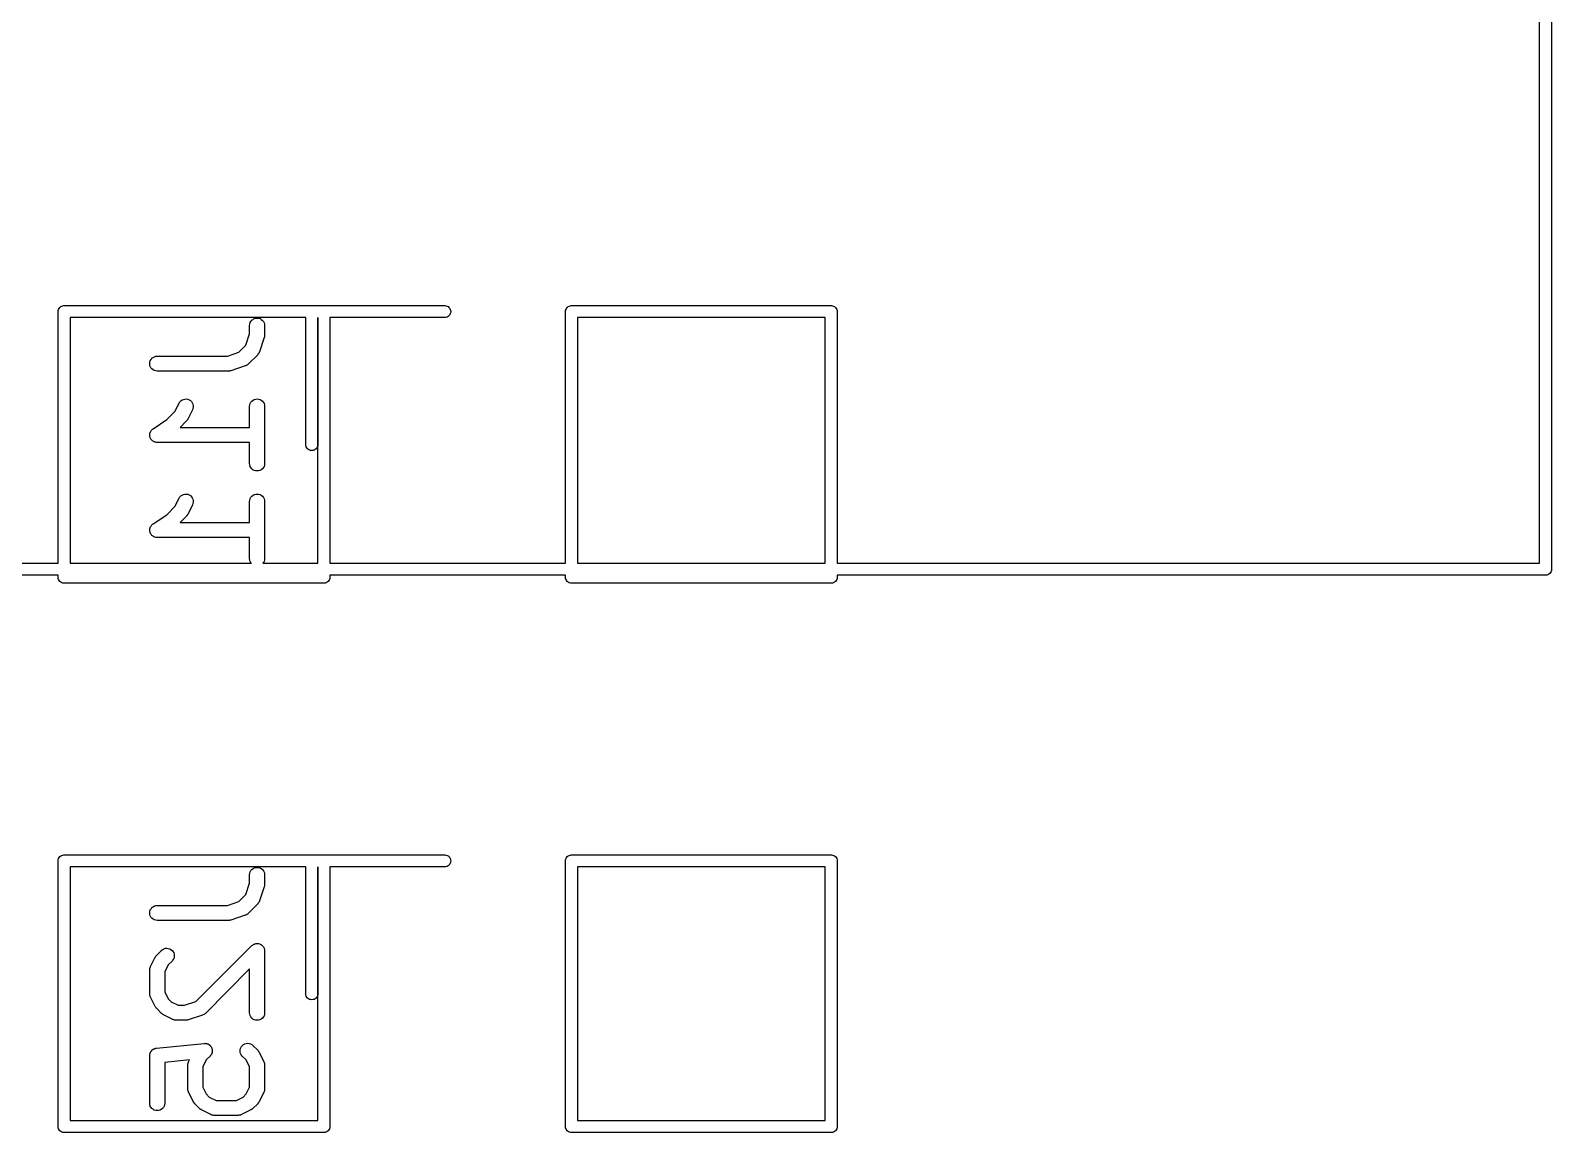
# Model space of a CAD drawing. Extents: x 37 to 98, y -173 to -16.
# Drawn here: x 76.83 to 92.06, y -127.39 to -116.35 of the extents above; entities that cross this region are included whole.
import ezdxf

# ---------------------------------------------------------------- set-up
doc = ezdxf.new("R2010")
doc.units = 0
doc.layers.add('BLACK', color=7, linetype='CONTINUOUS')

msp = doc.modelspace()

# ---------------------------------------------------------------- linework, layer by layer
at = {"layer": 'BLACK', "linetype": 'CONTINUOUS'}
for p, q in [((91.94, -121.69), (91.94, -93.2803)), ((92.06, -93.3218), (92.06, -121.747)), ((77.1097, -119.17), (77.1109, -119.158)), ((77.11, -119.173), (77.1097, -119.17)), ((77.11, -121.69), (77.11, -119.173)), ((77.1109, -119.158), (77.1143, -119.147)), ((77.1143, -119.147), (77.1199, -119.137)), ((77.1199, -119.137), (77.1274, -119.127)), ((77.1274, -119.127), (77.1365, -119.12)), ((77.1365, -119.12), (77.1469, -119.114)), ((77.1469, -119.114), (77.1582, -119.111)), ((77.1582, -119.111), (77.1671, -119.11)), ((77.1671, -119.11), (77.17, -119.11)), ((77.17, -119.11), (77.1729, -119.11)), ((77.1729, -119.11), (79.6471, -119.11)), ((77.23, -119.23), (77.23, -121.69)), ((79.59, -119.23), (77.23, -119.23)), ((79.59, -120.503), (79.59, -119.23)), ((79.6471, -119.11), (79.65, -119.11)), ((79.65, -119.11), (79.6529, -119.11)), ((79.6529, -119.11), (79.7671, -119.11)), ((79.71, -121.69), (79.71, -119.23)), ((79.71, -119.23), (79.71, -120.503)), ((79.7671, -119.11), (79.77, -119.11)), ((79.77, -119.11), (79.7729, -119.11)), ((79.7729, -119.11), (80.9829, -119.11)), ((80.9829, -119.23), (79.83, -119.23)), ((79.83, -119.23), (79.83, -121.69)), ((80.9829, -119.11), (80.9918, -119.111)), ((80.9918, -119.229), (80.9829, -119.23)), ((80.9918, -119.111), (81.0031, -119.114)), ((81.0031, -119.226), (80.9918, -119.229)), ((81.0031, -119.114), (81.0135, -119.12)), ((81.0135, -119.22), (81.0031, -119.226)), ((81.0135, -119.12), (81.0226, -119.127)), ((81.0226, -119.213), (81.0135, -119.22)), ((81.0226, -119.127), (81.0301, -119.137)), ((81.0301, -119.203), (81.0226, -119.213)), ((81.0301, -119.137), (81.0357, -119.147)), ((81.0357, -119.193), (81.0301, -119.203)), ((81.0357, -119.147), (81.0391, -119.158)), ((81.0391, -119.182), (81.0357, -119.193)), ((81.0391, -119.158), (81.0403, -119.17)), ((81.0403, -119.17), (81.0391, -119.182)), ((82.1897, -119.17), (82.1909, -119.158)), ((82.19, -119.173), (82.1897, -119.17)), ((82.19, -121.69), (82.19, -119.173)), ((82.1909, -119.158), (82.1943, -119.147)), ((82.1943, -119.147), (82.1999, -119.137)), ((82.1999, -119.137), (82.2074, -119.127)), ((82.2074, -119.127), (82.2165, -119.12)), ((82.2165, -119.12), (82.2269, -119.114)), ((82.2269, -119.114), (82.2382, -119.111)), ((82.2382, -119.111), (82.2471, -119.11)), ((82.2471, -119.11), (82.25, -119.11)), ((82.25, -119.11), (82.2529, -119.11)), ((82.2529, -119.11), (84.8471, -119.11)), ((82.31, -119.23), (82.31, -121.69)), ((84.79, -119.23), (82.31, -119.23)), ((84.79, -121.69), (84.79, -119.23)), ((84.8471, -119.11), (84.85, -119.11)), ((84.85, -119.11), (84.8529, -119.11)), ((84.8529, -119.11), (84.8529, -119.11)), ((84.8529, -119.11), (84.8618, -119.111)), ((84.8618, -119.111), (84.8731, -119.114)), ((84.8731, -119.114), (84.8835, -119.12)), ((84.8835, -119.12), (84.8926, -119.127)), ((84.8926, -119.127), (84.9001, -119.137)), ((84.9001, -119.137), (84.9057, -119.147)), ((84.9057, -119.147), (84.9091, -119.158)), ((84.9091, -119.158), (84.9103, -119.17)), ((84.9103, -119.17), (84.91, -119.173)), ((84.91, -119.173), (84.91, -121.69)), ((79.0274, -119.308), (79.029, -119.294)), ((79.0274, -119.31), (79.0274, -119.308)), ((79.0274, -119.393), (79.0274, -119.31)), ((79.029, -119.294), (79.0334, -119.28)), ((79.0334, -119.28), (79.0405, -119.267)), ((79.0405, -119.267), (79.0499, -119.256)), ((79.0499, -119.256), (79.0613, -119.247)), ((79.0613, -119.247), (79.0743, -119.24)), ((79.0743, -119.24), (79.0883, -119.236)), ((79.0883, -119.236), (79.1029, -119.235)), ((79.1029, -119.235), (79.1175, -119.236)), ((79.1175, -119.236), (79.1314, -119.24)), ((79.1314, -119.24), (79.1443, -119.247)), ((79.1443, -119.247), (79.1556, -119.257)), ((79.1556, -119.257), (79.1648, -119.268)), ((79.1648, -119.268), (79.1717, -119.281)), ((79.1717, -119.281), (79.176, -119.295)), ((79.176, -119.295), (79.1774, -119.31)), ((79.1774, -119.31), (79.1774, -119.405)), ((78.919, -119.577), (78.9892, -119.507)), ((78.9892, -119.507), (79.0274, -119.393)), ((79.1735, -119.428), (79.1259, -119.571)), ((79.1745, -119.424), (79.1735, -119.428)), ((79.1757, -119.42), (79.1745, -119.424)), ((79.1761, -119.417), (79.1757, -119.42)), ((79.1768, -119.414), (79.1761, -119.417)), ((79.1769, -119.41), (79.1768, -119.414)), ((79.1774, -119.406), (79.1769, -119.41)), ((79.1774, -119.405), (79.1774, -119.406)), ((78.0274, -119.69), (78.0289, -119.675)), ((78.0289, -119.675), (78.0332, -119.661)), ((78.0332, -119.661), (78.0402, -119.649)), ((78.0402, -119.649), (78.0495, -119.637)), ((78.0495, -119.637), (78.0609, -119.628)), ((78.0609, -119.628), (78.0738, -119.621)), ((78.0738, -119.621), (78.0878, -119.617)), ((78.0878, -119.617), (78.1024, -119.615)), ((78.1024, -119.615), (78.8045, -119.615)), ((78.8045, -119.615), (78.919, -119.577)), ((79.1078, -119.601), (79.0126, -119.696)), ((79.1092, -119.599), (79.1078, -119.601)), ((79.1108, -119.597), (79.1092, -119.599)), ((79.1138, -119.593), (79.1108, -119.597)), ((79.1171, -119.589), (79.1138, -119.593)), ((79.1181, -119.587), (79.1171, -119.589)), ((79.1194, -119.586), (79.1181, -119.587)), ((79.1216, -119.581), (79.1194, -119.586)), ((79.124, -119.576), (79.1216, -119.581)), ((79.1246, -119.574), (79.124, -119.576)), ((79.1256, -119.572), (79.1246, -119.574)), ((79.1259, -119.571), (79.1256, -119.572)), ((78.0287, -119.705), (78.0274, -119.69)), ((78.0328, -119.719), (78.0287, -119.705)), ((78.0396, -119.732), (78.0328, -119.719)), ((78.0488, -119.743), (78.0396, -119.732)), ((78.06, -119.752), (78.0488, -119.743)), ((78.0728, -119.759), (78.06, -119.752)), ((78.0868, -119.764), (78.0728, -119.759)), ((78.1013, -119.765), (78.0868, -119.764)), ((78.1024, -119.765), (78.1013, -119.765)), ((78.8167, -119.765), (78.1024, -119.765)), ((78.8209, -119.765), (78.8167, -119.765)), ((78.8251, -119.765), (78.8209, -119.765)), ((78.8281, -119.764), (78.8251, -119.765)), ((78.8312, -119.764), (78.8281, -119.764)), ((78.8353, -119.763), (78.8312, -119.764)), ((78.8394, -119.762), (78.8353, -119.763)), ((78.8404, -119.762), (78.8394, -119.762)), ((78.9832, -119.714), (78.8404, -119.762)), ((78.9853, -119.713), (78.9832, -119.714)), ((78.9874, -119.712), (78.9853, -119.713)), ((78.9919, -119.71), (78.9874, -119.712)), ((78.9966, -119.708), (78.9919, -119.71)), ((78.9984, -119.707), (78.9966, -119.708)), ((79.0004, -119.706), (78.9984, -119.707)), ((79.0044, -119.703), (79.0004, -119.706)), ((79.0086, -119.7), (79.0044, -119.703)), ((79.0101, -119.698), (79.0086, -119.7)), ((79.0118, -119.697), (79.0101, -119.698)), ((79.0126, -119.696), (79.0118, -119.697)), ((78.2788, -120.17), (78.321, -120.086)), ((78.321, -120.086), (78.3215, -120.085)), ((78.3215, -120.085), (78.3295, -120.072)), ((78.3295, -120.072), (78.3397, -120.062)), ((78.3397, -120.062), (78.3517, -120.053)), ((78.3517, -120.053), (78.3651, -120.048)), ((78.3651, -120.048), (78.3794, -120.045)), ((78.3794, -120.045), (78.3941, -120.044)), ((78.3941, -120.044), (78.4085, -120.047)), ((78.4085, -120.047), (78.4221, -120.052)), ((78.4221, -120.052), (78.4344, -120.06)), ((78.4344, -120.06), (78.445, -120.07)), ((78.445, -120.07), (78.4534, -120.082)), ((78.4534, -120.082), (78.4593, -120.096)), ((78.4604, -120.139), (78.4552, -120.153)), ((78.4593, -120.096), (78.4625, -120.11)), ((78.4629, -120.124), (78.4604, -120.139)), ((78.4625, -120.11), (78.4629, -120.124)), ((79.0274, -120.118), (79.029, -120.103)), ((79.0274, -120.119), (79.0274, -120.118)), ((79.0274, -120.33), (79.0274, -120.119)), ((79.029, -120.103), (79.0334, -120.09)), ((79.0334, -120.09), (79.0405, -120.077)), ((79.0405, -120.077), (79.0499, -120.065)), ((79.0499, -120.065), (79.0613, -120.056)), ((79.0613, -120.056), (79.0743, -120.05)), ((79.0743, -120.05), (79.0883, -120.045)), ((79.0883, -120.045), (79.1029, -120.044)), ((79.1029, -120.044), (79.1175, -120.046)), ((79.1175, -120.046), (79.1314, -120.05)), ((79.1314, -120.05), (79.1443, -120.057)), ((79.1443, -120.057), (79.1556, -120.066)), ((79.1556, -120.066), (79.1648, -120.078)), ((79.1648, -120.078), (79.1717, -120.09)), ((79.1717, -120.09), (79.176, -120.104)), ((79.176, -120.104), (79.1774, -120.119)), ((79.1774, -120.119), (79.1774, -120.69)), ((78.0608, -120.342), (78.1975, -120.251)), ((78.1975, -120.251), (78.2788, -120.17)), ((78.3935, -120.267), (78.3311, -120.33)), ((78.3962, -120.264), (78.3935, -120.267)), ((78.3991, -120.261), (78.3962, -120.264)), ((78.4008, -120.258), (78.3991, -120.261)), ((78.4028, -120.256), (78.4008, -120.258)), ((78.4048, -120.252), (78.4028, -120.256)), ((78.4071, -120.249), (78.4048, -120.252)), ((78.4076, -120.248), (78.4071, -120.249)), ((78.4552, -120.153), (78.4076, -120.248)), ((78.0274, -120.404), (78.0281, -120.397)), ((78.0281, -120.412), (78.0274, -120.404)), ((78.0274, -120.404), (78.0274, -120.404)), ((78.0274, -120.404), (78.0274, -120.404)), ((78.0281, -120.397), (78.0289, -120.39)), ((78.0287, -120.419), (78.0281, -120.412)), ((78.0307, -120.426), (78.0287, -120.419)), ((78.0287, -120.419), (78.0287, -120.419)), ((78.0287, -120.419), (78.0287, -120.419)), ((78.0289, -120.39), (78.0311, -120.383)), ((78.0289, -120.39), (78.0289, -120.39)), ((78.0289, -120.39), (78.0289, -120.39)), ((78.0328, -120.433), (78.0307, -120.426)), ((78.0311, -120.383), (78.0332, -120.376)), ((78.0329, -120.433), (78.0328, -120.433)), ((78.0363, -120.44), (78.0329, -120.433)), ((78.0329, -120.433), (78.0329, -120.433)), ((78.0332, -120.376), (78.0368, -120.369)), ((78.0332, -120.376), (78.0332, -120.376)), ((78.0332, -120.376), (78.0332, -120.376)), ((78.0396, -120.446), (78.0363, -120.44)), ((78.0368, -120.369), (78.0401, -120.363)), ((78.0397, -120.446), (78.0396, -120.446)), ((78.0443, -120.452), (78.0397, -120.446)), ((78.0397, -120.446), (78.0397, -120.446)), ((78.0401, -120.363), (78.0402, -120.363)), ((78.0402, -120.363), (78.0448, -120.357)), ((78.0402, -120.363), (78.0402, -120.363)), ((78.0448, -120.357), (78.0494, -120.352)), ((78.0494, -120.352), (78.0495, -120.352)), ((78.0495, -120.352), (78.055, -120.347)), ((78.0495, -120.352), (78.0495, -120.352)), ((78.055, -120.347), (78.0608, -120.342)), ((78.3311, -120.33), (79.0274, -120.33)), ((78.0488, -120.457), (78.0443, -120.452)), ((78.0489, -120.457), (78.0488, -120.457)), ((78.0488, -120.457), (78.0488, -120.457)), ((78.0545, -120.462), (78.0489, -120.457)), ((78.06, -120.467), (78.0545, -120.462)), ((78.0601, -120.467), (78.06, -120.467)), ((78.0662, -120.47), (78.0601, -120.467)), ((78.0601, -120.467), (78.0601, -120.467)), ((78.0728, -120.474), (78.0662, -120.47)), ((78.0729, -120.474), (78.0728, -120.474)), ((78.0796, -120.476), (78.0729, -120.474)), ((78.0729, -120.474), (78.0729, -120.474)), ((78.0868, -120.478), (78.0796, -120.476)), ((78.0869, -120.478), (78.0868, -120.478)), ((78.0868, -120.478), (78.0868, -120.478)), ((78.0942, -120.479), (78.0869, -120.478)), ((78.1013, -120.48), (78.0942, -120.479)), ((78.1014, -120.48), (78.1013, -120.48)), ((78.1015, -120.48), (78.1014, -120.48)), ((78.1014, -120.48), (78.1014, -120.48)), ((78.1024, -120.48), (78.1015, -120.48)), ((79.0274, -120.48), (78.1024, -120.48)), ((79.0274, -120.69), (79.0274, -120.48)), ((79.5909, -120.512), (79.59, -120.503)), ((79.5943, -120.523), (79.5909, -120.512)), ((79.5999, -120.533), (79.5943, -120.523)), ((79.6074, -120.543), (79.5999, -120.533)), ((79.6165, -120.55), (79.6074, -120.543)), ((79.6269, -120.556), (79.6165, -120.55)), ((79.6382, -120.559), (79.6269, -120.556)), ((79.65, -120.56), (79.6382, -120.559)), ((79.6618, -120.559), (79.65, -120.56)), ((79.6731, -120.556), (79.6618, -120.559)), ((79.6835, -120.55), (79.6731, -120.556)), ((79.6926, -120.543), (79.6835, -120.55)), ((79.7001, -120.533), (79.6926, -120.543)), ((79.7057, -120.523), (79.7001, -120.533)), ((79.7091, -120.512), (79.7057, -120.523)), ((79.71, -120.503), (79.7091, -120.512)), ((79.0288, -120.705), (79.0274, -120.69)), ((79.033, -120.719), (79.0288, -120.705)), ((79.0399, -120.732), (79.033, -120.719)), ((79.0492, -120.743), (79.0399, -120.732)), ((79.0604, -120.753), (79.0492, -120.743)), ((79.1549, -120.744), (79.1434, -120.753)), ((79.1643, -120.733), (79.1549, -120.744)), ((79.1713, -120.72), (79.1643, -120.733)), ((79.1757, -120.706), (79.1713, -120.72)), ((79.1774, -120.692), (79.1757, -120.706)), ((79.1774, -120.69), (79.1774, -120.692)), ((79.0733, -120.76), (79.0604, -120.753)), ((79.0873, -120.764), (79.0733, -120.76)), ((79.1019, -120.765), (79.0873, -120.764)), ((79.1164, -120.764), (79.1019, -120.765)), ((79.1305, -120.76), (79.1164, -120.764)), ((79.1434, -120.753), (79.1305, -120.76)), ((78.2788, -121.122), (78.321, -121.038)), ((78.321, -121.038), (78.3215, -121.037)), ((78.3215, -121.037), (78.3295, -121.025)), ((78.3295, -121.025), (78.3397, -121.014)), ((78.3397, -121.014), (78.3517, -121.006)), ((78.3517, -121.006), (78.3651, -121)), ((78.3651, -121), (78.3794, -120.997)), ((78.3794, -120.997), (78.3941, -120.997)), ((78.3941, -120.997), (78.4085, -120.999)), ((78.4085, -120.999), (78.4221, -121.005)), ((78.4221, -121.005), (78.4344, -121.012)), ((78.4344, -121.012), (78.445, -121.023)), ((78.445, -121.023), (78.4534, -121.035)), ((78.4534, -121.035), (78.4593, -121.048)), ((78.4593, -121.048), (78.4625, -121.062)), ((79.0274, -121.07), (79.029, -121.056)), ((79.029, -121.056), (79.0334, -121.042)), ((79.0334, -121.042), (79.0405, -121.029)), ((79.0405, -121.029), (79.0499, -121.018)), ((79.0499, -121.018), (79.0613, -121.009)), ((79.0613, -121.009), (79.0743, -121.002)), ((79.0743, -121.002), (79.0883, -120.998)), ((79.0883, -120.998), (79.1029, -120.996)), ((79.1029, -120.996), (79.1175, -120.998)), ((79.1175, -120.998), (79.1314, -121.002)), ((79.1314, -121.002), (79.1443, -121.009)), ((79.1443, -121.009), (79.1556, -121.019)), ((79.1556, -121.019), (79.1648, -121.03)), ((79.1648, -121.03), (79.1717, -121.043)), ((79.1717, -121.043), (79.176, -121.057)), ((79.176, -121.057), (79.1774, -121.071)), ((78.0608, -121.295), (78.1975, -121.204)), ((78.1975, -121.204), (78.2788, -121.122)), ((78.4028, -121.208), (78.4008, -121.211)), ((78.4048, -121.205), (78.4028, -121.208)), ((78.4071, -121.201), (78.4048, -121.205)), ((78.4076, -121.2), (78.4071, -121.201)), ((78.4552, -121.105), (78.4076, -121.2)), ((78.4604, -121.091), (78.4552, -121.105)), ((78.4629, -121.077), (78.4604, -121.091)), ((78.4625, -121.062), (78.4629, -121.077)), ((79.0274, -121.071), (79.0274, -121.07)), ((79.0274, -121.282), (79.0274, -121.071)), ((79.1774, -121.071), (79.1774, -121.643)), ((78.0274, -121.357), (78.0281, -121.35)), ((78.0281, -121.364), (78.0274, -121.357)), ((78.0274, -121.357), (78.0274, -121.357)), ((78.0274, -121.357), (78.0274, -121.357)), ((78.0281, -121.35), (78.0289, -121.342)), ((78.0289, -121.342), (78.0311, -121.335)), ((78.0289, -121.342), (78.0289, -121.342)), ((78.0289, -121.342), (78.0289, -121.342)), ((78.0311, -121.335), (78.0332, -121.328)), ((78.0332, -121.328), (78.0368, -121.321)), ((78.0332, -121.328), (78.0332, -121.328)), ((78.0332, -121.328), (78.0332, -121.328)), ((78.0368, -121.321), (78.0401, -121.315)), ((78.0401, -121.315), (78.0402, -121.315)), ((78.0402, -121.315), (78.0448, -121.31)), ((78.0402, -121.315), (78.0402, -121.315)), ((78.0448, -121.31), (78.0494, -121.304)), ((78.0494, -121.304), (78.0495, -121.304)), ((78.0495, -121.304), (78.055, -121.299)), ((78.0495, -121.304), (78.0495, -121.304)), ((78.055, -121.299), (78.0608, -121.295)), ((78.3935, -121.22), (78.3311, -121.282)), ((78.3311, -121.282), (79.0274, -121.282)), ((78.3962, -121.216), (78.3935, -121.22)), ((78.3991, -121.213), (78.3962, -121.216)), ((78.4008, -121.211), (78.3991, -121.213)), ((78.0287, -121.371), (78.0281, -121.364)), ((78.0307, -121.378), (78.0287, -121.371)), ((78.0287, -121.371), (78.0287, -121.371)), ((78.0287, -121.371), (78.0287, -121.371)), ((78.0328, -121.385), (78.0307, -121.378)), ((78.0329, -121.385), (78.0328, -121.385)), ((78.0363, -121.392), (78.0329, -121.385)), ((78.0329, -121.385), (78.0329, -121.385)), ((78.0396, -121.398), (78.0363, -121.392)), ((78.0397, -121.398), (78.0396, -121.398)), ((78.0443, -121.404), (78.0397, -121.398)), ((78.0397, -121.398), (78.0397, -121.398)), ((78.0488, -121.41), (78.0443, -121.404)), ((78.0489, -121.41), (78.0488, -121.41)), ((78.0488, -121.41), (78.0488, -121.41)), ((78.0545, -121.414), (78.0489, -121.41)), ((78.06, -121.419), (78.0545, -121.414)), ((78.0601, -121.419), (78.06, -121.419)), ((78.0662, -121.422), (78.0601, -121.419)), ((78.0601, -121.419), (78.0601, -121.419)), ((78.0728, -121.426), (78.0662, -121.422)), ((78.0729, -121.426), (78.0728, -121.426)), ((78.0796, -121.428), (78.0729, -121.426)), ((78.0729, -121.426), (78.0729, -121.426)), ((78.0868, -121.431), (78.0796, -121.428)), ((78.0869, -121.431), (78.0868, -121.431)), ((78.0868, -121.431), (78.0868, -121.431)), ((78.0942, -121.431), (78.0869, -121.431)), ((78.1013, -121.432), (78.0942, -121.431)), ((78.1014, -121.432), (78.1013, -121.432)), ((78.1015, -121.432), (78.1014, -121.432)), ((78.1014, -121.432), (78.1014, -121.432)), ((78.1024, -121.432), (78.1015, -121.432)), ((79.0274, -121.432), (78.1024, -121.432)), ((79.0274, -121.643), (79.0274, -121.432)), ((79.0288, -121.657), (79.0274, -121.643)), ((79.033, -121.671), (79.0288, -121.657)), ((79.1757, -121.658), (79.1713, -121.672)), ((79.1774, -121.644), (79.1757, -121.658)), ((79.1774, -121.643), (79.1774, -121.644)), ((74.75, -121.69), (77.11, -121.69)), ((77.11, -121.81), (74.75, -121.81)), ((77.11, -121.827), (77.11, -121.81)), ((77.23, -121.69), (79.0445, -121.69)), ((79.0399, -121.684), (79.033, -121.671)), ((79.0445, -121.69), (79.0399, -121.684)), ((79.1643, -121.685), (79.1603, -121.69)), ((79.1603, -121.69), (79.71, -121.69)), ((79.1713, -121.672), (79.1643, -121.685)), ((79.83, -121.69), (82.19, -121.69)), ((82.19, -121.81), (79.83, -121.81)), ((79.83, -121.81), (79.83, -121.827)), ((82.19, -121.827), (82.19, -121.81)), ((82.31, -121.69), (84.79, -121.69)), ((84.91, -121.69), (91.94, -121.69)), ((91.9971, -121.81), (84.91, -121.81)), ((84.91, -121.81), (84.91, -121.827)), ((92, -121.81), (91.9971, -121.81)), ((92.0029, -121.81), (92, -121.81)), ((92.0118, -121.809), (92.0029, -121.81)), ((92.0029, -121.81), (92.0029, -121.81)), ((92.0231, -121.806), (92.0118, -121.809)), ((92.0335, -121.8), (92.0231, -121.806)), ((92.0426, -121.793), (92.0335, -121.8)), ((92.0501, -121.783), (92.0426, -121.793)), ((92.0557, -121.773), (92.0501, -121.783)), ((92.0591, -121.762), (92.0557, -121.773)), ((92.0603, -121.75), (92.0591, -121.762)), ((92.06, -121.747), (92.0603, -121.75)), ((77.1097, -121.83), (77.11, -121.827)), ((77.1109, -121.842), (77.1097, -121.83)), ((77.1143, -121.853), (77.1109, -121.842)), ((77.1199, -121.863), (77.1143, -121.853)), ((77.1274, -121.873), (77.1199, -121.863)), ((77.1365, -121.88), (77.1274, -121.873)), ((77.1469, -121.886), (77.1365, -121.88)), ((77.1582, -121.889), (77.1469, -121.886)), ((77.1671, -121.89), (77.1582, -121.889)), ((77.17, -121.89), (77.1671, -121.89)), ((77.1671, -121.89), (77.1671, -121.89)), ((77.1729, -121.89), (77.17, -121.89)), ((79.7671, -121.89), (77.1729, -121.89)), ((79.77, -121.89), (79.7671, -121.89)), ((79.7818, -121.889), (79.77, -121.89)), ((79.7931, -121.886), (79.7818, -121.889)), ((79.8035, -121.88), (79.7931, -121.886)), ((79.8126, -121.873), (79.8035, -121.88)), ((79.8201, -121.863), (79.8126, -121.873)), ((79.8257, -121.853), (79.8201, -121.863)), ((79.8291, -121.842), (79.8257, -121.853)), ((79.83, -121.833), (79.8291, -121.842)), ((79.83, -121.827), (79.8303, -121.83)), ((79.8303, -121.83), (79.83, -121.833)), ((82.1897, -121.83), (82.19, -121.827)), ((82.1909, -121.842), (82.1897, -121.83)), ((82.1943, -121.853), (82.1909, -121.842)), ((82.1999, -121.863), (82.1943, -121.853)), ((82.2074, -121.873), (82.1999, -121.863)), ((82.2165, -121.88), (82.2074, -121.873)), ((82.2269, -121.886), (82.2165, -121.88)), ((82.2382, -121.889), (82.2269, -121.886)), ((82.2471, -121.89), (82.2382, -121.889)), ((82.25, -121.89), (82.2471, -121.89)), ((82.2471, -121.89), (82.2471, -121.89)), ((82.2529, -121.89), (82.25, -121.89)), ((84.8471, -121.89), (82.2529, -121.89)), ((84.85, -121.89), (84.8471, -121.89)), ((84.8618, -121.889), (84.85, -121.89)), ((84.8731, -121.886), (84.8618, -121.889)), ((84.8835, -121.88), (84.8731, -121.886)), ((84.8926, -121.873), (84.8835, -121.88)), ((84.9001, -121.863), (84.8926, -121.873)), ((84.9057, -121.853), (84.9001, -121.863)), ((84.9091, -121.842), (84.9057, -121.853)), ((84.91, -121.833), (84.9091, -121.842)), ((84.91, -121.827), (84.9103, -121.83)), ((84.9103, -121.83), (84.91, -121.833)), ((77.1097, -124.67), (77.1109, -124.658)), ((77.11, -124.673), (77.1097, -124.67)), ((77.11, -127.327), (77.11, -124.673)), ((77.1109, -124.658), (77.1143, -124.647)), ((77.1143, -124.647), (77.1199, -124.637)), ((77.1199, -124.637), (77.1274, -124.627)), ((77.1274, -124.627), (77.1365, -124.62)), ((77.1365, -124.62), (77.1469, -124.614)), ((77.1469, -124.614), (77.1582, -124.611)), ((77.1582, -124.611), (77.1671, -124.61)), ((77.1671, -124.61), (77.17, -124.61)), ((77.17, -124.61), (77.1729, -124.61)), ((77.1729, -124.61), (79.6471, -124.61)), ((79.6471, -124.61), (79.65, -124.61)), ((79.65, -124.61), (79.6529, -124.61)), ((79.6529, -124.61), (79.7671, -124.61)), ((79.7671, -124.61), (79.77, -124.61)), ((79.77, -124.61), (79.7729, -124.61)), ((79.7729, -124.61), (80.9829, -124.61)), ((80.9829, -124.61), (80.9918, -124.611)), ((80.9918, -124.611), (81.0031, -124.614)), ((81.0031, -124.614), (81.0135, -124.62)), ((81.0135, -124.62), (81.0226, -124.627)), ((81.0226, -124.627), (81.0301, -124.637)), ((81.0301, -124.703), (81.0226, -124.713)), ((81.0301, -124.637), (81.0357, -124.647)), ((81.0357, -124.693), (81.0301, -124.703)), ((81.0357, -124.647), (81.0391, -124.658)), ((81.0391, -124.682), (81.0357, -124.693)), ((81.0391, -124.658), (81.0403, -124.67)), ((81.0403, -124.67), (81.0391, -124.682)), ((82.1897, -124.67), (82.1909, -124.658)), ((82.19, -124.673), (82.1897, -124.67)), ((82.19, -127.327), (82.19, -124.673)), ((82.1909, -124.658), (82.1943, -124.647)), ((82.1943, -124.647), (82.1999, -124.637)), ((82.1999, -124.637), (82.2074, -124.627)), ((82.2074, -124.627), (82.2165, -124.62)), ((82.2165, -124.62), (82.2269, -124.614)), ((82.2269, -124.614), (82.2382, -124.611)), ((82.2382, -124.611), (82.2471, -124.61)), ((82.2471, -124.61), (82.25, -124.61)), ((82.25, -124.61), (82.2529, -124.61)), ((82.2529, -124.61), (84.8471, -124.61)), ((84.8471, -124.61), (84.85, -124.61)), ((84.85, -124.61), (84.8529, -124.61)), ((84.8529, -124.61), (84.8529, -124.61)), ((84.8529, -124.61), (84.8618, -124.611)), ((84.8618, -124.611), (84.8731, -124.614)), ((84.8731, -124.614), (84.8835, -124.62)), ((84.8835, -124.62), (84.8926, -124.627)), ((84.8926, -124.627), (84.9001, -124.637)), ((84.9001, -124.637), (84.9057, -124.647)), ((84.9057, -124.647), (84.9091, -124.658)), ((84.9091, -124.658), (84.9103, -124.67)), ((84.9103, -124.67), (84.91, -124.673)), ((84.91, -124.673), (84.91, -127.327)), ((77.23, -124.73), (77.23, -127.27)), ((79.59, -124.73), (77.23, -124.73)), ((79.0274, -124.808), (79.029, -124.794)), ((79.0274, -124.81), (79.0274, -124.808)), ((79.0274, -124.893), (79.0274, -124.81)), ((79.029, -124.794), (79.0334, -124.78)), ((79.0334, -124.78), (79.0405, -124.767)), ((79.0405, -124.767), (79.0499, -124.756)), ((79.0499, -124.756), (79.0613, -124.747)), ((79.0613, -124.747), (79.0743, -124.74)), ((79.0743, -124.74), (79.0883, -124.736)), ((79.0883, -124.736), (79.1029, -124.735)), ((79.1029, -124.735), (79.1175, -124.736)), ((79.1175, -124.736), (79.1314, -124.74)), ((79.1314, -124.74), (79.1443, -124.747)), ((79.1443, -124.747), (79.1556, -124.757)), ((79.1556, -124.757), (79.1648, -124.768)), ((79.1648, -124.768), (79.1717, -124.781)), ((79.1717, -124.781), (79.176, -124.795)), ((79.176, -124.795), (79.1774, -124.81)), ((79.1774, -124.81), (79.1774, -124.905)), ((79.59, -126.003), (79.59, -124.73)), ((79.71, -127.27), (79.71, -124.73)), ((79.71, -124.73), (79.71, -126.003)), ((80.9829, -124.73), (79.83, -124.73)), ((79.83, -124.73), (79.83, -127.327)), ((80.9918, -124.729), (80.9829, -124.73)), ((81.0031, -124.726), (80.9918, -124.729)), ((81.0135, -124.72), (81.0031, -124.726)), ((81.0226, -124.713), (81.0135, -124.72)), ((82.31, -124.73), (82.31, -127.27)), ((84.79, -124.73), (82.31, -124.73)), ((84.79, -127.27), (84.79, -124.73)), ((78.919, -125.077), (78.9892, -125.007)), ((78.9892, -125.007), (79.0274, -124.893)), ((79.1735, -124.928), (79.1259, -125.071)), ((79.1745, -124.924), (79.1735, -124.928)), ((79.1757, -124.92), (79.1745, -124.924)), ((79.1761, -124.917), (79.1757, -124.92)), ((79.1768, -124.914), (79.1761, -124.917)), ((79.1769, -124.91), (79.1768, -124.914)), ((79.1774, -124.906), (79.1769, -124.91)), ((79.1774, -124.905), (79.1774, -124.906)), ((78.0289, -125.175), (78.0332, -125.161)), ((78.0332, -125.161), (78.0402, -125.149)), ((78.0402, -125.149), (78.0495, -125.137)), ((78.0495, -125.137), (78.0609, -125.128)), ((78.0609, -125.128), (78.0738, -125.121)), ((78.0738, -125.121), (78.0878, -125.117)), ((78.0878, -125.117), (78.1024, -125.115)), ((78.1024, -125.115), (78.8045, -125.115)), ((78.8045, -125.115), (78.919, -125.077)), ((79.1078, -125.101), (79.0126, -125.196)), ((79.1092, -125.099), (79.1078, -125.101)), ((79.1108, -125.097), (79.1092, -125.099)), ((79.1138, -125.093), (79.1108, -125.097)), ((79.1171, -125.089), (79.1138, -125.093)), ((79.1181, -125.087), (79.1171, -125.089)), ((79.1194, -125.086), (79.1181, -125.087)), ((79.1216, -125.081), (79.1194, -125.086)), ((79.124, -125.076), (79.1216, -125.081)), ((79.1246, -125.074), (79.124, -125.076)), ((79.1256, -125.072), (79.1246, -125.074)), ((79.1259, -125.071), (79.1256, -125.072)), ((78.0274, -125.19), (78.0289, -125.175)), ((78.0287, -125.205), (78.0274, -125.19)), ((78.0328, -125.219), (78.0287, -125.205)), ((78.0396, -125.232), (78.0328, -125.219)), ((78.0488, -125.243), (78.0396, -125.232)), ((78.06, -125.252), (78.0488, -125.243)), ((78.0728, -125.259), (78.06, -125.252)), ((78.0868, -125.264), (78.0728, -125.259)), ((78.1013, -125.265), (78.0868, -125.264)), ((78.1024, -125.265), (78.1013, -125.265)), ((78.8167, -125.265), (78.1024, -125.265)), ((78.8209, -125.265), (78.8167, -125.265)), ((78.8251, -125.265), (78.8209, -125.265)), ((78.8281, -125.264), (78.8251, -125.265)), ((78.8312, -125.264), (78.8281, -125.264)), ((78.8353, -125.263), (78.8312, -125.264)), ((78.8394, -125.262), (78.8353, -125.263)), ((78.8404, -125.262), (78.8394, -125.262)), ((78.9832, -125.214), (78.8404, -125.262)), ((78.9853, -125.213), (78.9832, -125.214)), ((78.9874, -125.212), (78.9853, -125.213)), ((78.9919, -125.21), (78.9874, -125.212)), ((78.9966, -125.208), (78.9919, -125.21)), ((78.9984, -125.207), (78.9966, -125.208)), ((79.0004, -125.206), (78.9984, -125.207)), ((79.0044, -125.203), (79.0004, -125.206)), ((79.0086, -125.2), (79.0044, -125.203)), ((79.0101, -125.198), (79.0086, -125.2)), ((79.0118, -125.197), (79.0101, -125.198)), ((79.0126, -125.196), (79.0118, -125.197)), ((78.0857, -125.629), (78.0877, -125.625)), ((78.0877, -125.625), (78.0897, -125.623)), ((78.0897, -125.623), (78.0914, -125.62)), ((78.0914, -125.62), (78.0943, -125.617)), ((78.0943, -125.617), (78.097, -125.614)), ((78.097, -125.614), (78.1446, -125.566)), ((78.1446, -125.566), (78.1453, -125.565)), ((78.1453, -125.565), (78.1568, -125.556)), ((78.1568, -125.556), (78.1698, -125.549)), ((78.1698, -125.549), (78.1838, -125.545)), ((78.1838, -125.545), (78.1984, -125.544)), ((78.1984, -125.544), (78.213, -125.546)), ((78.213, -125.546), (78.2269, -125.55)), ((78.2269, -125.55), (78.2398, -125.557)), ((78.2398, -125.557), (78.251, -125.566)), ((78.251, -125.566), (78.2602, -125.578)), ((78.2602, -125.578), (78.2671, -125.591)), ((78.2671, -125.591), (78.2712, -125.605)), ((78.2726, -125.619), (78.2711, -125.634)), ((78.2712, -125.605), (78.2726, -125.619)), ((78.4904, -126.077), (79.0493, -125.518)), ((79.0493, -125.518), (79.0499, -125.518)), ((79.0499, -125.518), (79.0499, -125.518)), ((79.0499, -125.518), (79.0499, -125.518)), ((79.0499, -125.518), (79.0501, -125.518)), ((79.0501, -125.518), (79.0558, -125.513)), ((79.0558, -125.513), (79.0613, -125.509)), ((79.0613, -125.509), (79.0614, -125.509)), ((79.0614, -125.509), (79.0615, -125.509)), ((79.0615, -125.509), (79.068, -125.505)), ((79.068, -125.505), (79.0743, -125.502)), ((79.0743, -125.502), (79.0744, -125.502)), ((79.0744, -125.502), (79.0745, -125.502)), ((79.0745, -125.502), (79.0815, -125.5)), ((79.0815, -125.5), (79.0883, -125.498)), ((79.0883, -125.498), (79.0885, -125.498)), ((79.0885, -125.498), (79.0886, -125.498)), ((79.0886, -125.498), (79.0958, -125.497)), ((79.0958, -125.497), (79.1029, -125.496)), ((79.1029, -125.496), (79.103, -125.496)), ((79.103, -125.496), (79.1032, -125.496)), ((79.1032, -125.496), (79.1103, -125.497)), ((79.1103, -125.497), (79.1175, -125.498)), ((79.1175, -125.498), (79.1176, -125.498)), ((79.1176, -125.498), (79.1177, -125.498)), ((79.1177, -125.498), (79.1245, -125.5)), ((79.1245, -125.5), (79.1314, -125.502)), ((79.1314, -125.502), (79.1316, -125.502)), ((79.1316, -125.502), (79.1317, -125.502)), ((79.1317, -125.502), (79.1381, -125.506)), ((79.1381, -125.506), (79.1443, -125.509)), ((79.1443, -125.509), (79.1444, -125.509)), ((79.1444, -125.509), (79.1445, -125.509)), ((79.1445, -125.509), (79.1501, -125.514)), ((79.1501, -125.514), (79.1556, -125.519)), ((79.1556, -125.519), (79.1557, -125.519)), ((79.1557, -125.519), (79.1558, -125.519)), ((79.1558, -125.519), (79.1603, -125.524)), ((79.1603, -125.524), (79.1648, -125.53)), ((79.1648, -125.53), (79.1649, -125.53)), ((79.1649, -125.53), (79.165, -125.53)), ((79.165, -125.53), (79.1684, -125.537)), ((79.1684, -125.537), (79.1717, -125.543)), ((79.1717, -125.543), (79.1718, -125.543)), ((79.1718, -125.543), (79.1718, -125.543)), ((79.1718, -125.543), (79.1739, -125.55)), ((79.1739, -125.55), (79.176, -125.557)), ((79.176, -125.557), (79.176, -125.557)), ((79.176, -125.557), (79.176, -125.557)), ((79.176, -125.557), (79.1767, -125.564)), ((79.1767, -125.564), (79.1774, -125.571)), ((79.1774, -125.571), (79.1774, -126.19)), ((78.0274, -125.761), (78.0276, -125.759)), ((78.0274, -125.762), (78.0274, -125.761)), ((78.0274, -126), (78.0274, -125.762)), ((78.0276, -125.756), (78.0284, -125.751)), ((78.0276, -125.759), (78.0276, -125.756)), ((78.0284, -125.751), (78.029, -125.746)), ((78.029, -125.746), (78.0297, -125.744)), ((78.0297, -125.744), (78.0301, -125.742)), ((78.0301, -125.742), (78.0319, -125.737)), ((78.0319, -125.737), (78.0334, -125.732)), ((78.0334, -125.732), (78.0345, -125.73)), ((78.0345, -125.73), (78.0353, -125.728)), ((78.0353, -125.728), (78.0829, -125.633)), ((78.0829, -125.633), (78.0834, -125.632)), ((78.0834, -125.632), (78.0857, -125.629)), ((78.2116, -125.711), (78.1774, -125.78)), ((78.2507, -125.672), (78.2116, -125.711)), ((78.2599, -125.661), (78.2507, -125.672)), ((78.2669, -125.648), (78.2599, -125.661)), ((78.2711, -125.634), (78.2669, -125.648)), ((79.0274, -125.752), (78.584, -126.196)), ((79.0274, -126.19), (79.0274, -125.752)), ((78.1774, -125.78), (78.1774, -125.982)), ((78.0276, -126.002), (78.0274, -126)), ((78.0275, -126.004), (78.0276, -126.002)), ((78.0283, -126.009), (78.0275, -126.004)), ((78.0288, -126.015), (78.0283, -126.009)), ((78.0294, -126.017), (78.0288, -126.015)), ((78.0298, -126.019), (78.0294, -126.017)), ((78.0316, -126.024), (78.0298, -126.019)), ((78.033, -126.029), (78.0316, -126.024)), ((78.0341, -126.031), (78.033, -126.029)), ((78.0348, -126.033), (78.0341, -126.031)), ((78.0353, -126.034), (78.0348, -126.033)), ((78.0829, -126.129), (78.0353, -126.034)), ((78.1774, -125.982), (78.2116, -126.051)), ((78.2116, -126.051), (78.242, -126.081)), ((78.242, -126.081), (78.3106, -126.115)), ((78.3759, -126.115), (78.4904, -126.077)), ((79.5909, -126.012), (79.59, -126.003)), ((79.5943, -126.023), (79.5909, -126.012)), ((79.5999, -126.033), (79.5943, -126.023)), ((79.6074, -126.043), (79.5999, -126.033)), ((79.6165, -126.05), (79.6074, -126.043)), ((79.6269, -126.056), (79.6165, -126.05)), ((79.6382, -126.059), (79.6269, -126.056)), ((79.65, -126.06), (79.6382, -126.059)), ((79.6618, -126.059), (79.65, -126.06)), ((79.6731, -126.056), (79.6618, -126.059)), ((79.6835, -126.05), (79.6731, -126.056)), ((79.6926, -126.043), (79.6835, -126.05)), ((79.7001, -126.033), (79.6926, -126.043)), ((79.7057, -126.023), (79.7001, -126.033)), ((79.7091, -126.012), (79.7057, -126.023)), ((79.71, -126.003), (79.7091, -126.012)), ((78.0852, -126.132), (78.0829, -126.129)), ((78.0871, -126.136), (78.0852, -126.132)), ((78.089, -126.139), (78.0871, -126.136)), ((78.0907, -126.141), (78.089, -126.139)), ((78.0936, -126.144), (78.0907, -126.141)), ((78.0962, -126.148), (78.0936, -126.144)), ((78.097, -126.148), (78.0962, -126.148)), ((78.1446, -126.196), (78.097, -126.148)), ((78.1478, -126.199), (78.1446, -126.196)), ((78.1509, -126.201), (78.1478, -126.199)), ((78.1535, -126.203), (78.1509, -126.201)), ((78.1559, -126.205), (78.1535, -126.203)), ((78.1596, -126.207), (78.1559, -126.205)), ((78.1631, -126.209), (78.1596, -126.207)), ((78.1641, -126.21), (78.1631, -126.209)), ((78.2593, -126.258), (78.1641, -126.21)), ((78.3106, -126.115), (78.3759, -126.115)), ((78.5547, -126.214), (78.4118, -126.262)), ((78.5567, -126.213), (78.5547, -126.214)), ((78.5588, -126.212), (78.5567, -126.213)), ((78.5634, -126.21), (78.5588, -126.212)), ((78.568, -126.208), (78.5634, -126.21)), ((78.5698, -126.207), (78.568, -126.208)), ((78.5718, -126.206), (78.5698, -126.207)), ((78.5758, -126.203), (78.5718, -126.206)), ((78.58, -126.2), (78.5758, -126.203)), ((78.5815, -126.198), (78.58, -126.2)), ((78.5832, -126.197), (78.5815, -126.198)), ((78.584, -126.196), (78.5832, -126.197)), ((79.0288, -126.205), (79.0274, -126.19)), ((79.033, -126.219), (79.0288, -126.205)), ((79.0399, -126.232), (79.033, -126.219)), ((79.0492, -126.243), (79.0399, -126.232)), ((79.1643, -126.233), (79.1549, -126.244)), ((79.1713, -126.22), (79.1643, -126.233)), ((79.1757, -126.206), (79.1713, -126.22)), ((79.1774, -126.192), (79.1757, -126.206)), ((79.1774, -126.19), (79.1774, -126.192)), ((78.2614, -126.258), (78.2593, -126.258)), ((78.2633, -126.259), (78.2614, -126.258)), ((78.2682, -126.261), (78.2633, -126.259)), ((78.273, -126.263), (78.2682, -126.261)), ((78.2752, -126.263), (78.273, -126.263)), ((78.2773, -126.264), (78.2752, -126.263)), ((78.2824, -126.264), (78.2773, -126.264)), ((78.2874, -126.265), (78.2824, -126.264)), ((78.2896, -126.265), (78.2874, -126.265)), ((78.2918, -126.265), (78.2896, -126.265)), ((78.2929, -126.265), (78.2918, -126.265)), ((78.3881, -126.265), (78.2929, -126.265)), ((78.3923, -126.265), (78.3881, -126.265)), ((78.3965, -126.265), (78.3923, -126.265)), ((78.3995, -126.264), (78.3965, -126.265)), ((78.4027, -126.264), (78.3995, -126.264)), ((78.4067, -126.263), (78.4027, -126.264)), ((78.4108, -126.262), (78.4067, -126.263)), ((78.4118, -126.262), (78.4108, -126.262)), ((79.0604, -126.253), (79.0492, -126.243)), ((79.0733, -126.26), (79.0604, -126.253)), ((79.0873, -126.264), (79.0733, -126.26)), ((79.1019, -126.265), (79.0873, -126.264)), ((79.1164, -126.264), (79.1019, -126.265)), ((79.1305, -126.26), (79.1164, -126.264)), ((79.1434, -126.253), (79.1305, -126.26)), ((79.1549, -126.244), (79.1434, -126.253)), ((78.0949, -126.544), (78.5711, -126.497)), ((78.5711, -126.497), (78.5722, -126.497)), ((78.5722, -126.497), (78.5758, -126.497)), ((78.5758, -126.497), (78.5794, -126.496)), ((78.5794, -126.496), (78.5831, -126.497)), ((78.5831, -126.497), (78.5868, -126.497)), ((78.5868, -126.497), (78.5903, -126.498)), ((78.5903, -126.498), (78.5939, -126.498)), ((78.5939, -126.498), (78.5975, -126.499)), ((78.5975, -126.499), (78.6011, -126.5)), ((78.6011, -126.5), (78.6044, -126.501)), ((78.6044, -126.501), (78.6079, -126.502)), ((78.6079, -126.502), (78.6111, -126.504)), ((78.6111, -126.504), (78.6146, -126.506)), ((78.6146, -126.506), (78.6176, -126.508)), ((78.6176, -126.508), (78.6207, -126.509)), ((78.6207, -126.509), (78.6236, -126.512)), ((78.6236, -126.512), (78.6267, -126.514)), ((78.6267, -126.514), (78.6292, -126.516)), ((78.6292, -126.516), (78.632, -126.519)), ((78.632, -126.519), (78.6343, -126.522)), ((78.6343, -126.522), (78.6369, -126.524)), ((78.6369, -126.524), (78.6389, -126.527)), ((78.6389, -126.527), (78.6412, -126.53)), ((78.6412, -126.53), (78.6429, -126.533)), ((78.6429, -126.533), (78.645, -126.537)), ((78.645, -126.537), (78.6463, -126.54)), ((78.9381, -126.542), (78.9451, -126.529)), ((78.9451, -126.529), (78.9545, -126.518)), ((78.9545, -126.518), (78.9659, -126.509)), ((78.9659, -126.509), (78.9788, -126.502)), ((78.9788, -126.502), (78.9928, -126.498)), ((78.9928, -126.498), (79.0074, -126.496)), ((79.0074, -126.496), (79.022, -126.498)), ((79.022, -126.498), (79.036, -126.502)), ((79.036, -126.502), (79.0489, -126.509)), ((79.0489, -126.509), (79.0602, -126.518)), ((79.0602, -126.518), (79.1078, -126.566)), ((78.0274, -126.618), (78.0278, -126.615)), ((78.0274, -126.619), (78.0274, -126.618)), ((78.0274, -127.095), (78.0274, -126.619)), ((78.0278, -126.611), (78.0286, -126.607)), ((78.0278, -126.615), (78.0278, -126.611)), ((78.0286, -126.607), (78.029, -126.603)), ((78.029, -126.603), (78.03, -126.6)), ((78.03, -126.6), (78.0307, -126.597)), ((78.0307, -126.597), (78.0322, -126.593)), ((78.0322, -126.593), (78.0334, -126.59)), ((78.0334, -126.59), (78.035, -126.587)), ((78.035, -126.587), (78.0363, -126.584)), ((78.0363, -126.584), (78.0386, -126.58)), ((78.0386, -126.58), (78.0405, -126.577)), ((78.0405, -126.577), (78.0426, -126.574)), ((78.0426, -126.574), (78.0445, -126.571)), ((78.0445, -126.571), (78.0473, -126.569)), ((78.0473, -126.569), (78.0499, -126.565)), ((78.0499, -126.565), (78.0525, -126.563)), ((78.0525, -126.563), (78.0549, -126.561)), ((78.0549, -126.561), (78.0582, -126.559)), ((78.0582, -126.559), (78.0613, -126.556)), ((78.0613, -126.556), (78.0643, -126.555)), ((78.0643, -126.555), (78.067, -126.553)), ((78.067, -126.553), (78.0707, -126.551)), ((78.0707, -126.551), (78.0743, -126.55)), ((78.0743, -126.55), (78.0775, -126.549)), ((78.0775, -126.549), (78.0806, -126.547)), ((78.0806, -126.547), (78.0845, -126.547)), ((78.0845, -126.547), (78.0883, -126.545)), ((78.0883, -126.545), (78.0916, -126.545)), ((78.0916, -126.545), (78.0949, -126.544)), ((78.4256, -126.662), (78.1774, -126.687)), ((78.1774, -126.687), (78.1774, -127.095)), ((78.411, -126.694), (78.4128, -126.69)), ((78.4128, -126.69), (78.4144, -126.685)), ((78.4144, -126.685), (78.4155, -126.683)), ((78.4155, -126.683), (78.4163, -126.681)), ((78.4163, -126.681), (78.4256, -126.662)), ((78.5926, -126.663), (78.5583, -126.732)), ((78.6316, -126.624), (78.5926, -126.663)), ((78.6339, -126.622), (78.6316, -126.624)), ((78.6365, -126.619), (78.6339, -126.622)), ((78.6385, -126.616), (78.6365, -126.619)), ((78.6409, -126.613), (78.6385, -126.616)), ((78.6426, -126.61), (78.6409, -126.613)), ((78.6446, -126.607), (78.6426, -126.61)), ((78.6461, -126.604), (78.6446, -126.607)), ((78.6478, -126.6), (78.6461, -126.604)), ((78.6463, -126.54), (78.648, -126.543)), ((78.6489, -126.597), (78.6478, -126.6)), ((78.648, -126.543), (78.6491, -126.547)), ((78.6503, -126.593), (78.6489, -126.597)), ((78.6491, -126.547), (78.6505, -126.55)), ((78.651, -126.59), (78.6503, -126.593)), ((78.6505, -126.55), (78.6512, -126.554)), ((78.6521, -126.586), (78.651, -126.59)), ((78.6512, -126.554), (78.6522, -126.557)), ((78.6525, -126.583), (78.6521, -126.586)), ((78.6522, -126.557), (78.6525, -126.561)), ((78.6525, -126.561), (78.6532, -126.564)), ((78.6532, -126.579), (78.6525, -126.583)), ((78.6532, -126.564), (78.6532, -126.568)), ((78.6532, -126.568), (78.6536, -126.572)), ((78.6536, -126.572), (78.6532, -126.575)), ((78.6532, -126.575), (78.6532, -126.579)), ((78.9321, -126.571), (78.9337, -126.556)), ((78.9334, -126.585), (78.9321, -126.571)), ((78.9375, -126.599), (78.9334, -126.585)), ((78.9337, -126.556), (78.9381, -126.542)), ((78.9442, -126.612), (78.9375, -126.599)), ((78.9534, -126.624), (78.9442, -126.612)), ((78.9541, -126.624), (78.9534, -126.624)), ((78.9931, -126.663), (78.9541, -126.624)), ((79.0274, -126.732), (78.9931, -126.663)), ((79.1078, -126.566), (79.1085, -126.567)), ((79.1085, -126.567), (79.1112, -126.57)), ((79.1112, -126.57), (79.1141, -126.573)), ((79.1141, -126.573), (79.1157, -126.576)), ((79.1157, -126.576), (79.1177, -126.578)), ((79.1177, -126.578), (79.1196, -126.582)), ((79.1196, -126.582), (79.1218, -126.586)), ((79.1218, -126.586), (79.1695, -126.681)), ((79.1695, -126.681), (79.1699, -126.682)), ((79.1699, -126.682), (79.1707, -126.684)), ((79.1707, -126.684), (79.1717, -126.686)), ((79.1717, -126.686), (79.1732, -126.691)), ((79.1732, -126.691), (79.175, -126.695)), ((78.4083, -126.713), (78.4086, -126.711)), ((78.4083, -126.714), (78.4083, -126.713)), ((78.4083, -126.952), (78.4083, -126.714)), ((78.4085, -126.709), (78.4094, -126.704)), ((78.4086, -126.711), (78.4085, -126.709)), ((78.4094, -126.704), (78.41, -126.699)), ((78.41, -126.699), (78.4106, -126.697)), ((78.4106, -126.697), (78.411, -126.694)), ((78.5583, -126.732), (78.5583, -126.935)), ((79.0274, -126.935), (79.0274, -126.732)), ((79.175, -126.695), (79.1753, -126.698)), ((79.1753, -126.698), (79.176, -126.7)), ((79.176, -126.7), (79.1765, -126.705)), ((79.1765, -126.705), (79.1773, -126.71)), ((79.1773, -126.71), (79.1772, -126.712)), ((79.1772, -126.712), (79.1774, -126.714)), ((79.1774, -126.714), (79.1774, -126.952)), ((78.4085, -126.955), (78.4083, -126.952)), ((78.4085, -126.957), (78.4085, -126.955)), ((78.4093, -126.962), (78.4085, -126.957)), ((78.4098, -126.967), (78.4093, -126.962)), ((78.4104, -126.969), (78.4098, -126.967)), ((78.4107, -126.971), (78.4104, -126.969)), ((78.4125, -126.976), (78.4107, -126.971)), ((78.414, -126.981), (78.4125, -126.976)), ((78.415, -126.983), (78.414, -126.981)), ((78.4158, -126.985), (78.415, -126.983)), ((78.4163, -126.986), (78.4158, -126.985)), ((78.4639, -127.081), (78.4163, -126.986)), ((78.5583, -126.935), (78.5926, -127.003)), ((78.9931, -127.003), (79.0274, -126.935)), ((79.1695, -126.986), (79.1218, -127.081)), ((79.1703, -126.984), (79.1695, -126.986)), ((79.1713, -126.982), (79.1703, -126.984)), ((79.1729, -126.977), (79.1713, -126.982)), ((79.1747, -126.972), (79.1729, -126.977)), ((79.1751, -126.97), (79.1747, -126.972)), ((79.1757, -126.968), (79.1751, -126.97)), ((79.1763, -126.963), (79.1757, -126.968)), ((79.1772, -126.958), (79.1763, -126.963)), ((79.1774, -126.953), (79.1771, -126.956)), ((79.1771, -126.956), (79.1772, -126.958)), ((79.1774, -126.952), (79.1774, -126.953)), ((78.0288, -127.11), (78.0274, -127.095)), ((78.033, -127.124), (78.0288, -127.11)), ((78.0399, -127.137), (78.033, -127.124)), ((78.0492, -127.148), (78.0399, -127.137)), ((78.0604, -127.157), (78.0492, -127.148)), ((78.1643, -127.138), (78.1549, -127.149)), ((78.1713, -127.125), (78.1643, -127.138)), ((78.1757, -127.111), (78.1713, -127.125)), ((78.1774, -127.096), (78.1757, -127.111)), ((78.1774, -127.095), (78.1774, -127.096)), ((78.4661, -127.085), (78.4639, -127.081)), ((78.4681, -127.088), (78.4661, -127.085)), ((78.47, -127.091), (78.4681, -127.088)), ((78.4717, -127.094), (78.47, -127.091)), ((78.4746, -127.097), (78.4717, -127.094)), ((78.4772, -127.1), (78.4746, -127.097)), ((78.4779, -127.101), (78.4772, -127.1)), ((78.5255, -127.148), (78.4779, -127.101)), ((78.5288, -127.151), (78.5255, -127.148)), ((78.5926, -127.003), (78.623, -127.034)), ((78.623, -127.034), (78.6915, -127.068)), ((78.6915, -127.068), (78.8942, -127.068)), ((78.8942, -127.068), (78.9627, -127.034)), ((78.9627, -127.034), (78.9931, -127.003)), ((79.0602, -127.148), (79.0594, -127.149)), ((79.1078, -127.101), (79.0602, -127.148)), ((79.1105, -127.097), (79.1078, -127.101)), ((79.1134, -127.094), (79.1105, -127.097)), ((79.1151, -127.092), (79.1134, -127.094)), ((79.1171, -127.089), (79.1151, -127.092)), ((79.1191, -127.086), (79.1171, -127.089)), ((79.1214, -127.082), (79.1191, -127.086)), ((79.1218, -127.081), (79.1214, -127.082)), ((77.23, -127.27), (79.71, -127.27)), ((78.0733, -127.164), (78.0604, -127.157)), ((78.0873, -127.169), (78.0733, -127.164)), ((78.1019, -127.17), (78.0873, -127.169)), ((78.1164, -127.169), (78.1019, -127.17)), ((78.1305, -127.165), (78.1164, -127.169)), ((78.1434, -127.158), (78.1305, -127.165)), ((78.1549, -127.149), (78.1434, -127.158)), ((78.5318, -127.154), (78.5288, -127.151)), ((78.5344, -127.156), (78.5318, -127.154)), ((78.5368, -127.158), (78.5344, -127.156)), ((78.5406, -127.16), (78.5368, -127.158)), ((78.5441, -127.162), (78.5406, -127.16)), ((78.545, -127.162), (78.5441, -127.162)), ((78.6403, -127.21), (78.545, -127.162)), ((78.6423, -127.211), (78.6403, -127.21)), ((78.6443, -127.212), (78.6423, -127.211)), ((78.6491, -127.213), (78.6443, -127.212)), ((78.6539, -127.215), (78.6491, -127.213)), ((78.6561, -127.216), (78.6539, -127.215)), ((78.6582, -127.216), (78.6561, -127.216)), ((78.6633, -127.217), (78.6582, -127.216)), ((78.6684, -127.218), (78.6633, -127.217)), ((78.6706, -127.218), (78.6684, -127.218)), ((78.6728, -127.218), (78.6706, -127.218)), ((78.6738, -127.218), (78.6728, -127.218)), ((78.9119, -127.218), (78.6738, -127.218)), ((78.9141, -127.218), (78.9119, -127.218)), ((78.9163, -127.218), (78.9141, -127.218)), ((78.9214, -127.217), (78.9163, -127.218)), ((78.9265, -127.216), (78.9214, -127.217)), ((78.9286, -127.216), (78.9265, -127.216)), ((78.9308, -127.215), (78.9286, -127.216)), ((78.9356, -127.214), (78.9308, -127.215)), ((78.9405, -127.212), (78.9356, -127.214)), ((78.9424, -127.211), (78.9405, -127.212)), ((78.9445, -127.21), (78.9424, -127.211)), ((78.9454, -127.21), (78.9445, -127.21)), ((79.0407, -127.162), (78.9454, -127.21)), ((79.0443, -127.16), (79.0407, -127.162)), ((79.048, -127.158), (79.0443, -127.16)), ((79.0504, -127.156), (79.048, -127.158)), ((79.0531, -127.155), (79.0504, -127.156)), ((79.0561, -127.152), (79.0531, -127.155)), ((79.0594, -127.149), (79.0561, -127.152)), ((82.31, -127.27), (84.79, -127.27)), ((77.1097, -127.33), (77.11, -127.327)), ((77.1109, -127.342), (77.1097, -127.33)), ((77.1143, -127.353), (77.1109, -127.342)), ((77.1199, -127.363), (77.1143, -127.353)), ((77.1274, -127.373), (77.1199, -127.363)), ((77.1365, -127.38), (77.1274, -127.373)), ((77.1469, -127.386), (77.1365, -127.38)), ((77.1582, -127.389), (77.1469, -127.386)), ((77.1671, -127.39), (77.1582, -127.389)), ((77.17, -127.39), (77.1671, -127.39)), ((77.1671, -127.39), (77.1671, -127.39)), ((77.1729, -127.39), (77.17, -127.39)), ((79.7671, -127.39), (77.1729, -127.39)), ((79.77, -127.39), (79.7671, -127.39)), ((79.7818, -127.389), (79.77, -127.39)), ((79.7931, -127.386), (79.7818, -127.389)), ((79.8035, -127.38), (79.7931, -127.386)), ((79.8126, -127.373), (79.8035, -127.38)), ((79.8201, -127.363), (79.8126, -127.373)), ((79.8257, -127.353), (79.8201, -127.363)), ((79.8291, -127.342), (79.8257, -127.353)), ((79.83, -127.333), (79.8291, -127.342)), ((79.83, -127.327), (79.8303, -127.33)), ((79.8303, -127.33), (79.83, -127.333)), ((82.1897, -127.33), (82.19, -127.327)), ((82.1909, -127.342), (82.1897, -127.33)), ((82.1943, -127.353), (82.1909, -127.342)), ((82.1999, -127.363), (82.1943, -127.353)), ((82.2074, -127.373), (82.1999, -127.363)), ((82.2165, -127.38), (82.2074, -127.373)), ((82.2269, -127.386), (82.2165, -127.38)), ((82.2382, -127.389), (82.2269, -127.386)), ((82.2471, -127.39), (82.2382, -127.389)), ((82.25, -127.39), (82.2471, -127.39)), ((82.2471, -127.39), (82.2471, -127.39)), ((82.2529, -127.39), (82.25, -127.39)), ((84.8471, -127.39), (82.2529, -127.39)), ((84.85, -127.39), (84.8471, -127.39)), ((84.8618, -127.389), (84.85, -127.39)), ((84.8731, -127.386), (84.8618, -127.389)), ((84.8835, -127.38), (84.8731, -127.386)), ((84.8926, -127.373), (84.8835, -127.38)), ((84.9001, -127.363), (84.8926, -127.373)), ((84.9057, -127.353), (84.9001, -127.363)), ((84.9091, -127.342), (84.9057, -127.353)), ((84.91, -127.333), (84.9091, -127.342)), ((84.91, -127.327), (84.9103, -127.33)), ((84.9103, -127.33), (84.91, -127.333))]:
    msp.add_line(p, q, dxfattribs=at)

doc.saveas('drawing.dxf')
